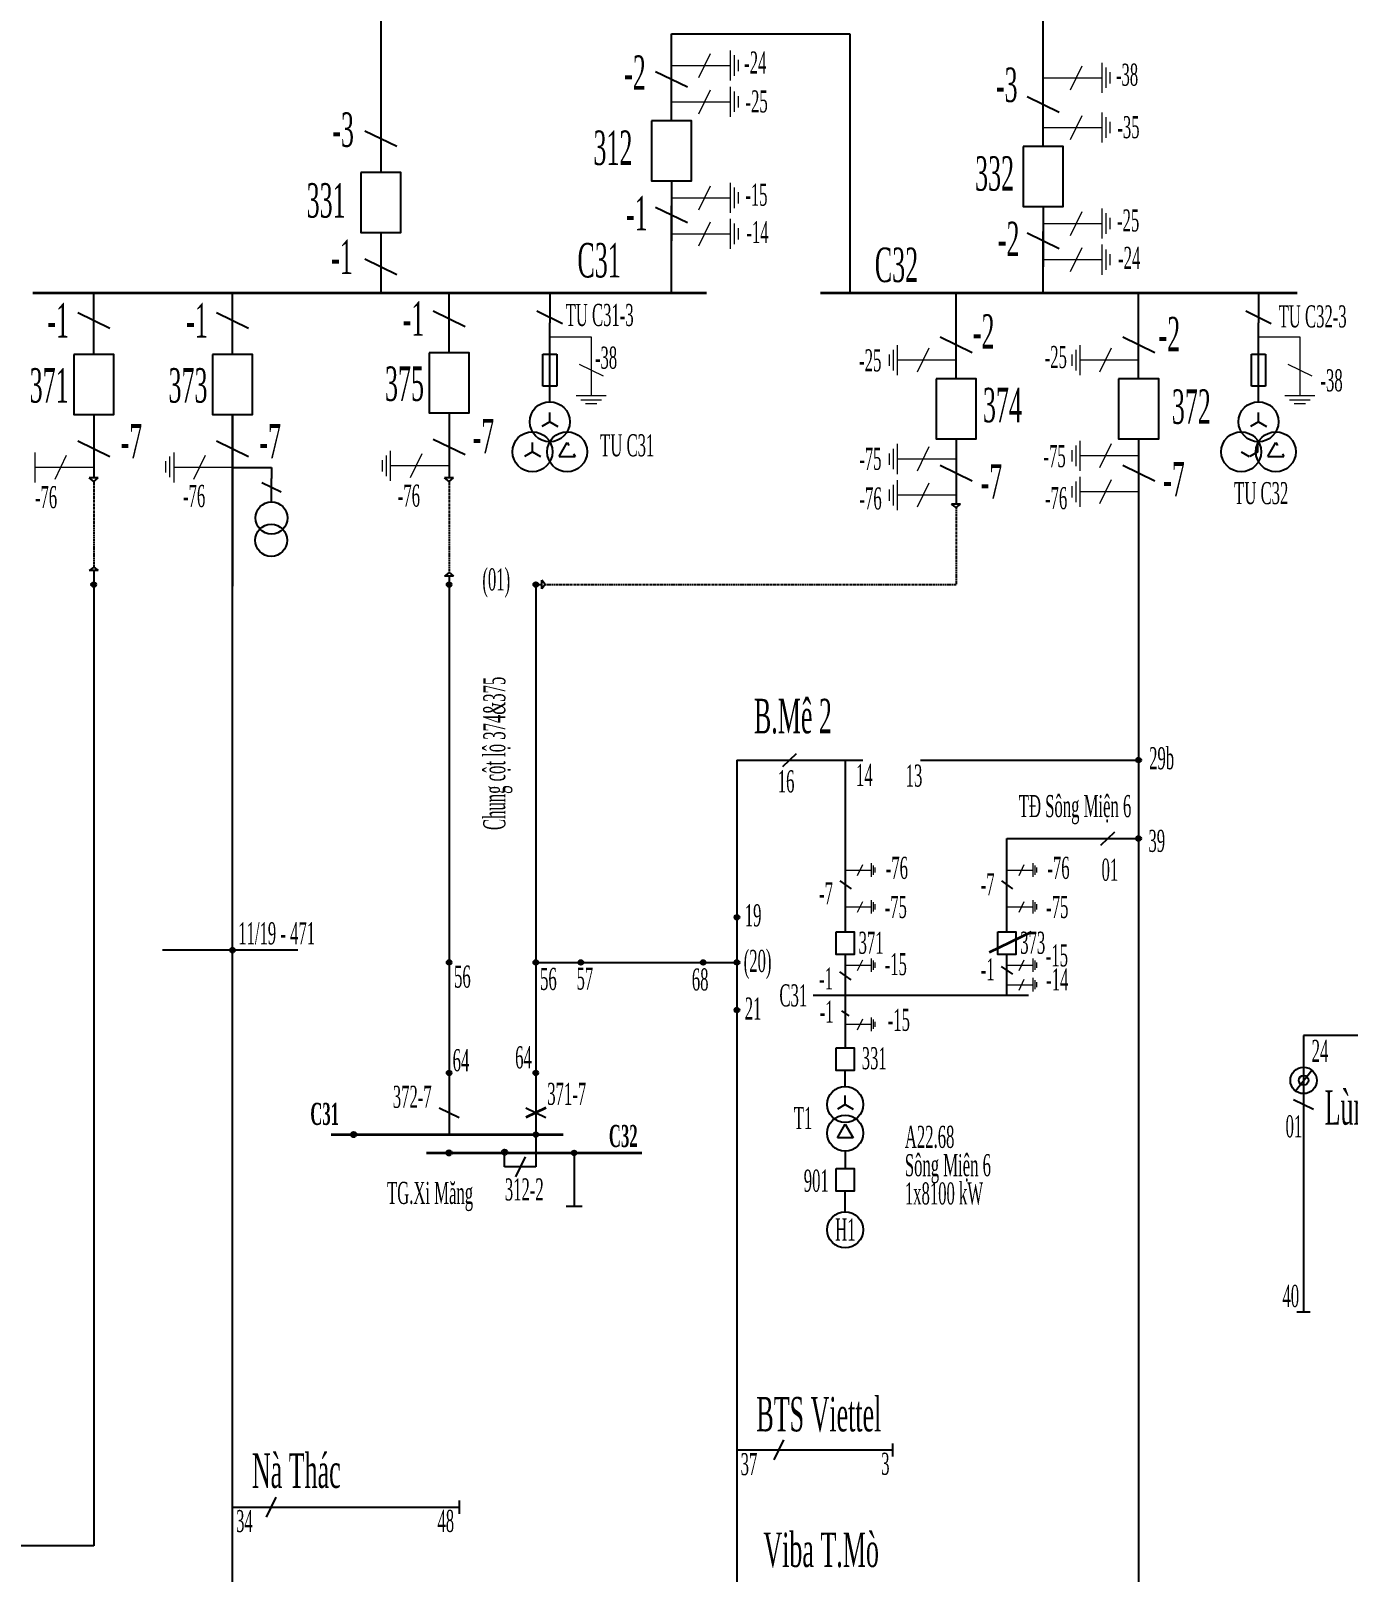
# Model space of a CAD drawing. Header units: inches. Extents: x 5954 to 16840, y 1852 to 5708.
# Drawn here: x 15625.3 to 15927, y 2860.7 to 3213.5 of the extents above; entities that cross this region are included whole.
import ezdxf

# ---------------------------------------------------------------- set-up
doc = ezdxf.new("R2010")
doc.units = ezdxf.units.IN
doc.header["$LTSCALE"] = 0.007
doc.header["$MEASUREMENT"] = 0
doc.linetypes.add('HIDDENX2', pattern=[0.75, 0.5, -0.25])
for name, color, linetype, lineweight in [('0.4+6kV', 6, 'Continuous', 25), ('Cap 35', 30, 'HIDDENX2', 25), ('DZ 22+10', 170, 'Continuous', 25), ('DZ 35', 30, 'Continuous', 25), ('TC 110', 1, 'Continuous', 35), ('TC 35', 30, 'Continuous', 35), ('Tiep dat', 7, 'Continuous', 15)]:
    doc.layers.add(name, color=color, linetype=linetype, lineweight=lineweight)
doc.layers.add('Chu', color=7, linetype='Continuous')
doc.layers.add('so', color=7, linetype='Continuous')
doc.styles.add('chu', font='times.ttf', dxfattribs={"width": 0.5, "height": 0.2})

msp = doc.modelspace()

# ---------------------------------------------------------------- hatches: boundary and pattern name
at = {"layer": 'DZ 35'}
for points in [[(15639.15, 3086.77, 1), (15640.23, 3086.77, 1)], [(15720.53, 3086.77, 1), (15721.61, 3086.77, 1)], [(15740.38, 3086.77, 1), (15741.46, 3086.77, 1)], [(15878.44, 3046.58, 1), (15879.52, 3046.58, 1)], [(15878.44, 3028.64, 1), (15879.52, 3028.64, 1)], [(15786.46, 3010.6, 1), (15787.54, 3010.6, 1)], [(15670.95, 3003.08, 1), (15672.03, 3003.08, 1)], [(15720.53, 3000.27, 1), (15721.61, 3000.27, 1)], [(15740.38, 3000.27, 1), (15741.46, 3000.27, 1)], [(15750.71, 3000.27, 1), (15751.79, 3000.27, 1)], [(15778.7, 3000.27, 1), (15779.78, 3000.27, 1)], [(15786.46, 3000.27, 1), (15787.54, 3000.27, 1)], [(15786.46, 2989.38, 1), (15787.54, 2989.38, 1)], [(15720.53, 2974.99, 1), (15721.61, 2974.99, 1)], [(15740.38, 2974.99, 1), (15741.46, 2974.99, 1)]]:
    msp.add_hatch(color=256, dxfattribs=at).paths.add_polyline_path(points)
at = {"layer": 'TC 35'}
for points in [[(15698.69, 2960.87, -1), (15699.77, 2960.87, -1)], [(15740.38, 2960.87, -1), (15741.46, 2960.87, -1)], [(15720.53, 2956.68, -1), (15721.61, 2956.68, -1)], [(15733.26, 2956.82, -1), (15734.34, 2956.82, -1)], [(15749.18, 2956.67, -1), (15750.26, 2956.67, -1)]]:
    msp.add_hatch(color=256, dxfattribs=at).paths.add_polyline_path(points)

# ---------------------------------------------------------------- linework, layer by layer
at = {"layer": '0.4+6kV'}
for p, q in [((15740.16, 3117.15), (15740.16, 3119.26)), ((15746.27, 3116.09), (15748.1, 3119.26)), ((15748.1, 3119.26), (15748.49, 3118.58)), ((15906.26, 3117.15), (15906.26, 3119.26)), ((15908.57, 3116.09), (15910.39, 3119.26)), ((15910.39, 3119.26), (15910.78, 3118.58)), ((15740.16, 3117.15), (15738.33, 3116.09)), ((15740.16, 3117.15), (15741.98, 3116.09)), ((15746.27, 3116.09), (15749.92, 3116.09)), ((15749.6, 3116.65), (15749.92, 3116.09)), ((15902.45, 3117.15), (15904.28, 3116.09)), ((15906.26, 3117.15), (15904.43, 3116.09)), ((15908.57, 3116.09), (15912.22, 3116.09)), ((15911.9, 3116.65), (15912.22, 3116.09)), ((15809.99, 2960.15), (15811.78, 2963.25)), ((15813.57, 2960.15), (15809.99, 2960.15)), ((15811.78, 2963.25), (15813.57, 2960.15)), ((15811.78, 2957.06), (15811.78, 2953.09)), ((15811.76, 2943.18), (15811.76, 2947.9))]:
    msp.add_line(p, q, dxfattribs=at)
at = {"layer": '0.4+6kV', "color": 20, "ltscale": 0.06}
msp.add_line((15914.87, 2970.9), (15918.61, 2975.63), dxfattribs=at)
msp.add_line((15914.87, 2970.9), (15918.61, 2975.63), dxfattribs=at)
at = {"layer": '0.4+6kV'}
msp.add_lwpolyline([(15809.71, 2953.09), (15813.84, 2953.09), (15813.84, 2947.9), (15809.71, 2947.9)], close=True, dxfattribs=at)
for centre, radius in [((15740.16, 3117.15), 4.58), ((15748.1, 3117.15), 4.58), ((15902.45, 3117.15), 4.58), ((15910.39, 3117.15), 4.58), ((15680.33, 3096.89), 3.67), ((15811.78, 2961.18), 4.12), ((15811.76, 2939.06), 4.12), ((15811.76, 2939.06), 4.12)]:
    msp.add_circle(centre, radius, dxfattribs=at)
at = {"layer": '0.4+6kV', "color": 20, "ltscale": 0.06}
for radius in [3.02, 3.02, 1.11]:
    msp.add_circle((15916.74, 2973.27), radius, dxfattribs=at)
at = {"layer": 'Cap 35'}
for p, q in [((15639.69, 3110.38), (15639.69, 3090.77)), ((15721.07, 3110.38), (15721.07, 3089.52)), ((15837.17, 3104.37), (15837.17, 3086.77)), ((15743.1, 3086.77), (15837.17, 3086.77))]:
    msp.add_line(p, q, dxfattribs=at)
at = {"layer": 'DZ 22+10', "color": 170}
for p, q in [((15686.44, 3003.08), (15655.43, 3003.08)), ((15981.11, 2983.58), (15916.74, 2983.58)), ((15916.74, 2983.58), (15916.74, 2920.19)), ((15914.45, 2968.88), (15919.03, 2966.66)), ((15918.25, 2920.19), (15915.23, 2920.19))]:
    msp.add_line(p, q, dxfattribs=at)
at = {"layer": 'DZ 35'}
for p, q in [((15705.47, 3240.48), (15705.47, 3181.07)), ((15857.14, 3187.02), (15857.14, 3240.48)), ((15772, 3192.92), (15772, 3212.85)), ((15772, 3212.85), (15812.81, 3212.85)), ((15812.81, 3212.85), (15812.81, 3153.57)), ((15768.34, 3204.2), (15775.67, 3200.65)), ((15853.47, 3198.44), (15860.8, 3194.88)), ((15701.81, 3190.64), (15709.14, 3187.08)), ((15772, 3179.17), (15772, 3165.42)), ((15768.34, 3173.15), (15775.67, 3169.6)), ((15772, 3163.35), (15772, 3173.44)), ((15857.14, 3173.27), (15857.14, 3159.52)), ((15705.47, 3167.32), (15705.47, 3153.57)), ((15772, 3153.57), (15772, 3165.42)), ((15853.47, 3167.26), (15860.8, 3163.7)), ((15857.14, 3157.45), (15857.14, 3167.54)), ((15701.81, 3161.3), (15709.14, 3157.74)), ((15857.14, 3153.57), (15857.14, 3159.52)), ((15639.69, 3139.42), (15639.69, 3153.57)), ((15671.49, 3139.42), (15671.49, 3153.57)), ((15721.07, 3139.82), (15721.07, 3153.57)), ((15744.13, 3153.57), (15744.13, 3146.69)), ((15837.17, 3147.61), (15837.17, 3153.57)), ((15878.98, 3147.61), (15878.98, 3153.57)), ((15906.42, 3153.57), (15906.42, 3146.69)), ((15636.03, 3149), (15643.36, 3145.44)), ((15667.83, 3149), (15675.16, 3145.44)), ((15717.41, 3149.39), (15724.74, 3145.84)), ((15741.19, 3149.39), (15747.06, 3146.54)), ((15837.17, 3133.87), (15837.17, 3147.61)), ((15878.98, 3133.87), (15878.98, 3147.61)), ((15903.49, 3149.39), (15909.36, 3146.54)), ((15744.13, 3128.61), (15744.13, 3146.69)), ((15833.51, 3143.44), (15840.84, 3139.88)), ((15875.32, 3143.44), (15882.65, 3139.88)), ((15906.42, 3128.61), (15906.42, 3146.69)), ((15742.52, 3132.19), (15742.52, 3139.5)), ((15742.52, 3139.5), (15745.74, 3139.5)), ((15745.74, 3139.5), (15745.74, 3132.19)), ((15904.81, 3132.19), (15904.81, 3139.5)), ((15904.81, 3139.5), (15908.03, 3139.5)), ((15908.03, 3139.5), (15908.03, 3132.19)), ((15745.74, 3132.19), (15742.52, 3132.19)), ((15908.03, 3132.19), (15904.81, 3132.19)), ((15721.07, 3126.07), (15721.07, 3112.32)), ((15744.13, 3124.02), (15744.13, 3126.13)), ((15906.42, 3124.02), (15906.42, 3126.13)), ((15639.69, 3125.67), (15639.69, 3111.93)), ((15671.49, 3125.67), (15671.49, 3111.93)), ((15671.49, 2587.37), (15671.49, 3125.67)), ((15744.13, 3124.02), (15742.3, 3122.97)), ((15744.13, 3124.02), (15745.95, 3122.97)), ((15906.42, 3124.02), (15904.6, 3122.97)), ((15906.42, 3124.02), (15908.25, 3122.97)), ((15636.03, 3119.66), (15643.36, 3116.1)), ((15667.83, 3119.66), (15675.16, 3116.1)), ((15717.41, 3120.05), (15724.74, 3116.5)), ((15837.17, 3120.12), (15837.17, 3106.37)), ((15878.98, 3120.12), (15878.98, 3106.37)), ((15878.98, 3120.12), (15878.98, 2591.6)), ((15639.69, 3111.93), (15639.69, 3111.18)), ((15671.49, 3113.53), (15680.41, 3113.53)), ((15671.49, 3113.53), (15671.49, 3086.38)), ((15680.41, 3113.53), (15680.41, 3111.04)), ((15721.07, 3112.32), (15721.07, 3111.18)), ((15833.51, 3114.1), (15840.84, 3110.54)), ((15875.32, 3114.1), (15882.65, 3110.54)), ((15639.69, 3110.38), (15638.68, 3111.18)), ((15640.71, 3111.18), (15638.68, 3111.18)), ((15639.69, 3110.38), (15640.71, 3111.18)), ((15678.21, 3110.12), (15682.61, 3107.98)), ((15680.41, 3105.67), (15680.41, 3111.04)), ((15721.07, 3110.38), (15720.06, 3111.18)), ((15722.09, 3111.18), (15720.06, 3111.18)), ((15721.07, 3110.38), (15722.09, 3111.18)), ((15837.17, 3104.37), (15836.16, 3105.17)), ((15838.19, 3105.17), (15836.16, 3105.17)), ((15837.17, 3106.37), (15837.17, 3105.17)), ((15837.17, 3104.37), (15838.19, 3105.17)), ((15639.69, 3090.77), (15638.68, 3089.97)), ((15639.69, 3090.77), (15640.71, 3089.97)), ((15640.71, 3089.97), (15638.68, 3089.97)), ((15639.69, 3089.97), (15639.69, 2866.73)), ((15721.07, 3089.52), (15720.06, 3088.72)), ((15722.09, 3088.72), (15720.06, 3088.72)), ((15721.07, 3089.52), (15722.09, 3088.72)), ((15721.07, 3088.72), (15721.07, 2960.87)), ((15743.1, 3086.77), (15742.3, 3087.79)), ((15742.3, 3085.76), (15742.3, 3087.79)), ((15740.92, 3086.77), (15740.92, 2960.87)), ((15740.92, 3086.77), (15742.3, 3086.77)), ((15743.1, 3086.77), (15742.3, 3085.76)), ((15787, 3046.58), (15787, 2090.14)), ((15787, 3046.58), (15815.8, 3046.58)), ((15797.49, 3045.09), (15800.66, 3048.08)), ((15811.78, 3046.58), (15811.78, 3007.29)), ((15829.01, 3046.58), (15878.98, 3046.58)), ((15848.78, 3007.29), (15848.78, 3028.66)), ((15848.78, 3028.64), (15878.98, 3028.64)), ((15870.35, 3027.15), (15873.51, 3030.14)), ((15810.55, 3018.95), (15813.12, 3017.13)), ((15847.56, 3018.95), (15850.12, 3017.13)), ((15740.92, 3000.27), (15787, 3000.27)), ((15811.78, 3002.09), (15811.78, 2991.48)), ((15847.5, 2999.37), (15850.06, 2997.56)), ((15848.78, 2992.75), (15848.78, 3002.09)), ((15810.5, 2998.09), (15813.06, 2996.27)), ((15804.41, 2992.75), (15853.72, 2992.75)), ((15810.94, 2989.19), (15812.61, 2988.04)), ((15811.78, 2991.48), (15811.78, 2980.75)), ((15811.78, 2971.88), (15811.78, 2975.56)), ((15718.78, 2967.01), (15723.36, 2964.79)), ((15738.63, 2967.01), (15743.22, 2964.79)), ((15811.78, 2967.76), (15809.99, 2966.72)), ((15811.78, 2967.76), (15811.78, 2969.82)), ((15811.78, 2967.76), (15813.57, 2966.72)), ((15740.92, 2960.87), (15740.92, 2953.49)), ((15733.8, 2953.49), (15733.8, 2956.84)), ((15749.72, 2956.67), (15749.72, 2944.49)), ((15740.92, 2953.49), (15733.8, 2953.49)), ((15738.47, 2955.78), (15736.25, 2951.2)), ((15747.88, 2944.49), (15751.55, 2944.49)), ((15797.67, 2890.97), (15795.45, 2886.39)), ((15822.64, 2890.2), (15822.64, 2887.17)), ((15787, 2888.68), (15822.64, 2888.68)), ((15671.49, 2875.58), (15723.42, 2875.58)), ((15679.27, 2873.29), (15681.49, 2877.87)), ((15723.42, 2874.07), (15723.42, 2877.09)), ((15639.69, 2866.73), (15341.21, 2866.73))]:
    msp.add_line(p, q, dxfattribs=at)
for points in [[(15767.42, 3192.92), (15767.42, 3179.17), (15776.59, 3179.17), (15776.59, 3192.92)], [(15852.55, 3187.02), (15852.55, 3173.27), (15861.72, 3173.27), (15861.72, 3187.02)], [(15700.89, 3181.07), (15700.89, 3167.32), (15710.06, 3167.32), (15710.06, 3181.07)], [(15635.11, 3139.42), (15635.11, 3125.67), (15644.28, 3125.67), (15644.28, 3139.42)], [(15666.91, 3139.42), (15666.91, 3125.67), (15676.07, 3125.67), (15676.07, 3139.42)], [(15716.49, 3139.82), (15716.49, 3126.07), (15725.66, 3126.07), (15725.66, 3139.82)], [(15832.59, 3133.87), (15832.59, 3120.12), (15841.76, 3120.12), (15841.76, 3133.87)], [(15874.4, 3133.87), (15874.4, 3120.12), (15883.57, 3120.12), (15883.57, 3133.87)], [(15809.71, 3007.29), (15813.84, 3007.29), (15813.84, 3002.09), (15809.71, 3002.09)], [(15846.72, 3007.29), (15850.84, 3007.29), (15850.84, 3002.09), (15846.72, 3002.09)], [(15809.71, 2980.75), (15813.84, 2980.75), (15813.84, 2975.56), (15809.71, 2975.56)]]:
    msp.add_lwpolyline(points, close=True, dxfattribs=at)
for centre, radius in [((15744.13, 3124.02), 4.58), ((15906.42, 3124.02), 4.58), ((15680.41, 3102), 3.67), ((15639.69, 3086.77), 0.54), ((15721.07, 3086.77), 0.54), ((15740.92, 3086.77), 0.54), ((15878.98, 3046.58), 0.54), ((15878.98, 3028.64), 0.54), ((15787, 3010.6), 0.54), ((15671.49, 3003.08), 0.54), ((15721.07, 3000.27), 0.54), ((15740.92, 3000.27), 0.54), ((15751.25, 3000.27), 0.54), ((15779.24, 3000.27), 0.54), ((15787, 3000.27), 0.54), ((15787, 2989.38), 0.54), ((15721.07, 2974.99), 0.54), ((15740.92, 2974.99), 0.54), ((15811.78, 2967.76), 4.12)]:
    msp.add_circle(centre, radius, dxfattribs=at)
at = {"layer": 'so'}
for centre in [(15740.92, 2960.87), (15749.72, 2956.67)]:
    msp.add_circle(centre, 0.54, dxfattribs=at)
at = {"layer": 'TC 110', "color": 1}
for p, q in [((15854.39, 3007.23), (15844.72, 3002.53)), ((15743.22, 2967.01), (15738.63, 2964.79))]:
    msp.add_line(p, q, dxfattribs=at)
at = {"layer": 'TC 35'}
for p, q in [((15625.72, 3153.57), (15780.03, 3153.57)), ((15806.11, 3153.57), (15915.3, 3153.57)), ((15694.09, 2960.87), (15747.19, 2960.87)), ((15715.93, 2956.68), (15765.24, 2956.68))]:
    msp.add_line(p, q, dxfattribs=at)
for centre in [(15699.23, 2960.87), (15721.07, 2956.68), (15733.8, 2956.82)]:
    msp.add_circle(centre, 0.54, dxfattribs=at)
at = {"layer": 'Tiep dat'}
for p, q in [((15778.27, 3202.8), (15780.94, 3208.3)), ((15778.27, 3202.8), (15780.94, 3208.3)), ((15778.27, 3202.8), (15780.94, 3208.3)), ((15785.48, 3202.11), (15785.48, 3208.99)), ((15785.48, 3202.11), (15785.48, 3208.99)), ((15785.48, 3202.11), (15785.48, 3208.99)), ((15786.42, 3203.2), (15786.42, 3207.9)), ((15786.42, 3203.2), (15786.42, 3207.9)), ((15786.42, 3203.2), (15786.42, 3207.9)), ((15772, 3205.55), (15779.6, 3205.55)), ((15772, 3205.55), (15779.6, 3205.55)), ((15772, 3205.55), (15779.6, 3205.55)), ((15779.6, 3205.55), (15785.48, 3205.55)), ((15779.6, 3205.55), (15785.48, 3205.55)), ((15779.6, 3205.55), (15785.48, 3205.55)), ((15787.33, 3204.25), (15787.33, 3206.84)), ((15787.33, 3204.25), (15787.33, 3206.84)), ((15787.33, 3204.25), (15787.33, 3206.84)), ((15863.4, 3200.02), (15866.07, 3205.52)), ((15863.4, 3200.02), (15866.07, 3205.52)), ((15863.4, 3200.02), (15866.07, 3205.52)), ((15870.61, 3199.33), (15870.61, 3206.2)), ((15870.61, 3199.33), (15870.61, 3206.2)), ((15870.61, 3199.33), (15870.61, 3206.2)), ((15871.55, 3200.42), (15871.55, 3205.12)), ((15871.55, 3200.42), (15871.55, 3205.12)), ((15871.55, 3200.42), (15871.55, 3205.12)), ((15872.46, 3201.47), (15872.46, 3204.06)), ((15872.46, 3201.47), (15872.46, 3204.06)), ((15872.46, 3201.47), (15872.46, 3204.06)), ((15778.27, 3194.53), (15780.94, 3200.03)), ((15778.27, 3194.53), (15780.94, 3200.03)), ((15778.27, 3194.53), (15780.94, 3200.03)), ((15785.48, 3193.85), (15785.48, 3200.72)), ((15785.48, 3193.85), (15785.48, 3200.72)), ((15785.48, 3193.85), (15785.48, 3200.72)), ((15857.14, 3202.77), (15864.74, 3202.77)), ((15857.14, 3202.77), (15864.74, 3202.77)), ((15857.14, 3202.77), (15864.74, 3202.77)), ((15864.74, 3202.77), (15870.61, 3202.77)), ((15864.74, 3202.77), (15870.61, 3202.77)), ((15864.74, 3202.77), (15870.61, 3202.77)), ((15772, 3197.28), (15779.6, 3197.28)), ((15772, 3197.28), (15779.6, 3197.28)), ((15772, 3197.28), (15779.6, 3197.28)), ((15779.6, 3197.28), (15785.48, 3197.28)), ((15779.6, 3197.28), (15785.48, 3197.28)), ((15779.6, 3197.28), (15785.48, 3197.28)), ((15786.42, 3194.93), (15786.42, 3199.63)), ((15786.42, 3194.93), (15786.42, 3199.63)), ((15786.42, 3194.93), (15786.42, 3199.63)), ((15787.33, 3195.99), (15787.33, 3198.58)), ((15787.33, 3195.99), (15787.33, 3198.58)), ((15787.33, 3195.99), (15787.33, 3198.58)), ((15863.4, 3188.64), (15866.07, 3194.13)), ((15863.4, 3188.64), (15866.07, 3194.13)), ((15863.4, 3188.64), (15866.07, 3194.13)), ((15870.61, 3187.95), (15870.61, 3194.82)), ((15870.61, 3187.95), (15870.61, 3194.82)), ((15870.61, 3187.95), (15870.61, 3194.82)), ((15871.55, 3189.03), (15871.55, 3193.74)), ((15871.55, 3189.03), (15871.55, 3193.74)), ((15871.55, 3189.03), (15871.55, 3193.74)), ((15857.14, 3191.38), (15864.74, 3191.38)), ((15857.14, 3191.38), (15864.74, 3191.38)), ((15857.14, 3191.38), (15864.74, 3191.38)), ((15864.74, 3191.38), (15870.61, 3191.38)), ((15864.74, 3191.38), (15870.61, 3191.38)), ((15864.74, 3191.38), (15870.61, 3191.38)), ((15872.46, 3190.09), (15872.46, 3192.68)), ((15872.46, 3190.09), (15872.46, 3192.68)), ((15872.46, 3190.09), (15872.46, 3192.68)), ((15785.48, 3171.85), (15785.48, 3178.73)), ((15785.48, 3171.85), (15785.48, 3178.73)), ((15785.48, 3171.85), (15785.48, 3178.73)), ((15772, 3175.29), (15779.6, 3175.29)), ((15772, 3175.29), (15779.6, 3175.29)), ((15772, 3175.29), (15779.6, 3175.29)), ((15778.27, 3172.54), (15780.94, 3178.04)), ((15778.27, 3172.54), (15780.94, 3178.04)), ((15778.27, 3172.54), (15780.94, 3178.04)), ((15779.6, 3175.29), (15785.48, 3175.29)), ((15779.6, 3175.29), (15785.48, 3175.29)), ((15779.6, 3175.29), (15785.48, 3175.29)), ((15786.42, 3172.94), (15786.42, 3177.64)), ((15786.42, 3172.94), (15786.42, 3177.64)), ((15786.42, 3172.94), (15786.42, 3177.64)), ((15787.33, 3174), (15787.33, 3176.58)), ((15787.33, 3174), (15787.33, 3176.58)), ((15787.33, 3174), (15787.33, 3176.58)), ((15863.4, 3166.64), (15866.07, 3172.14)), ((15863.4, 3166.64), (15866.07, 3172.14)), ((15863.4, 3166.64), (15866.07, 3172.14)), ((15870.61, 3165.96), (15870.61, 3172.83)), ((15870.61, 3165.96), (15870.61, 3172.83)), ((15870.61, 3165.96), (15870.61, 3172.83)), ((15871.55, 3167.04), (15871.55, 3171.74)), ((15871.55, 3167.04), (15871.55, 3171.74)), ((15871.55, 3167.04), (15871.55, 3171.74)), ((15778.27, 3164.27), (15780.94, 3169.77)), ((15778.27, 3164.27), (15780.94, 3169.77)), ((15778.27, 3164.27), (15780.94, 3169.77)), ((15785.48, 3163.59), (15785.48, 3170.46)), ((15785.48, 3163.59), (15785.48, 3170.46)), ((15785.48, 3163.59), (15785.48, 3170.46)), ((15786.42, 3164.67), (15786.42, 3169.38)), ((15786.42, 3164.67), (15786.42, 3169.38)), ((15786.42, 3164.67), (15786.42, 3169.38)), ((15787.33, 3165.73), (15787.33, 3168.32)), ((15787.33, 3165.73), (15787.33, 3168.32)), ((15787.33, 3165.73), (15787.33, 3168.32)), ((15857.14, 3169.39), (15864.74, 3169.39)), ((15857.14, 3169.39), (15864.74, 3169.39)), ((15857.14, 3169.39), (15864.74, 3169.39)), ((15864.74, 3169.39), (15870.61, 3169.39)), ((15864.74, 3169.39), (15870.61, 3169.39)), ((15864.74, 3169.39), (15870.61, 3169.39)), ((15872.46, 3168.1), (15872.46, 3170.69)), ((15872.46, 3168.1), (15872.46, 3170.69)), ((15872.46, 3168.1), (15872.46, 3170.69)), ((15772, 3167.02), (15779.6, 3167.02)), ((15772, 3167.02), (15779.6, 3167.02)), ((15772, 3167.02), (15779.6, 3167.02)), ((15779.6, 3167.02), (15785.48, 3167.02)), ((15779.6, 3167.02), (15785.48, 3167.02)), ((15779.6, 3167.02), (15785.48, 3167.02)), ((15870.61, 3157.69), (15870.61, 3164.56)), ((15870.61, 3157.69), (15870.61, 3164.56)), ((15870.61, 3157.69), (15870.61, 3164.56)), ((15857.14, 3161.13), (15864.74, 3161.13)), ((15857.14, 3161.13), (15864.74, 3161.13)), ((15857.14, 3161.13), (15864.74, 3161.13)), ((15863.4, 3158.38), (15866.07, 3163.88)), ((15863.4, 3158.38), (15866.07, 3163.88)), ((15863.4, 3158.38), (15866.07, 3163.88)), ((15864.74, 3161.13), (15870.61, 3161.13)), ((15864.74, 3161.13), (15870.61, 3161.13)), ((15864.74, 3161.13), (15870.61, 3161.13)), ((15871.55, 3158.78), (15871.55, 3163.48)), ((15871.55, 3158.78), (15871.55, 3163.48)), ((15871.55, 3158.78), (15871.55, 3163.48)), ((15872.46, 3159.83), (15872.46, 3162.42)), ((15872.46, 3159.83), (15872.46, 3162.42)), ((15872.46, 3159.83), (15872.46, 3162.42)), ((15744.13, 3143.5), (15753.59, 3143.5)), ((15753.59, 3143.5), (15753.59, 3135.9)), ((15753.59, 3143.5), (15753.59, 3135.9)), ((15753.59, 3143.5), (15753.59, 3135.9)), ((15906.42, 3143.5), (15915.89, 3143.5)), ((15915.89, 3143.5), (15915.89, 3135.9)), ((15915.89, 3143.5), (15915.89, 3135.9)), ((15915.89, 3143.5), (15915.89, 3135.9)), ((15822.76, 3140.46), (15822.76, 3135.75)), ((15822.76, 3140.46), (15822.76, 3135.75)), ((15822.76, 3140.46), (15822.76, 3135.75)), ((15822.76, 3140.46), (15822.76, 3135.75)), ((15822.76, 3140.46), (15822.76, 3135.75)), ((15822.76, 3140.46), (15822.76, 3135.75)), ((15823.7, 3141.54), (15823.7, 3134.67)), ((15823.7, 3141.54), (15823.7, 3134.67)), ((15823.7, 3141.54), (15823.7, 3134.67)), ((15823.7, 3141.54), (15823.7, 3134.67)), ((15823.7, 3141.54), (15823.7, 3134.67)), ((15823.7, 3141.54), (15823.7, 3134.67)), ((15830.91, 3140.85), (15828.24, 3135.35)), ((15830.91, 3140.85), (15828.24, 3135.35)), ((15830.91, 3140.85), (15828.24, 3135.35)), ((15830.91, 3140.85), (15828.24, 3135.35)), ((15830.91, 3140.85), (15828.24, 3135.35)), ((15830.91, 3140.85), (15828.24, 3135.35)), ((15864.57, 3140.46), (15864.57, 3135.75)), ((15864.57, 3140.46), (15864.57, 3135.75)), ((15864.57, 3140.46), (15864.57, 3135.75)), ((15864.57, 3140.46), (15864.57, 3135.75)), ((15864.57, 3140.46), (15864.57, 3135.75)), ((15864.57, 3140.46), (15864.57, 3135.75)), ((15865.51, 3141.54), (15865.51, 3134.67)), ((15865.51, 3141.54), (15865.51, 3134.67)), ((15865.51, 3141.54), (15865.51, 3134.67)), ((15865.51, 3141.54), (15865.51, 3134.67)), ((15865.51, 3141.54), (15865.51, 3134.67)), ((15865.51, 3141.54), (15865.51, 3134.67)), ((15872.71, 3140.85), (15870.05, 3135.35)), ((15872.71, 3140.85), (15870.05, 3135.35)), ((15872.71, 3140.85), (15870.05, 3135.35)), ((15872.71, 3140.85), (15870.05, 3135.35)), ((15872.71, 3140.85), (15870.05, 3135.35)), ((15872.71, 3140.85), (15870.05, 3135.35)), ((15750.84, 3137.23), (15756.34, 3134.56)), ((15750.84, 3137.23), (15756.34, 3134.56)), ((15750.84, 3137.23), (15756.34, 3134.56)), ((15821.85, 3139.4), (15821.85, 3136.81)), ((15821.85, 3139.4), (15821.85, 3136.81)), ((15821.85, 3139.4), (15821.85, 3136.81)), ((15821.85, 3139.4), (15821.85, 3136.81)), ((15821.85, 3139.4), (15821.85, 3136.81)), ((15821.85, 3139.4), (15821.85, 3136.81)), ((15829.57, 3138.1), (15823.7, 3138.1)), ((15829.57, 3138.1), (15823.7, 3138.1)), ((15829.57, 3138.1), (15823.7, 3138.1)), ((15829.57, 3138.1), (15823.7, 3138.1)), ((15829.57, 3138.1), (15823.7, 3138.1)), ((15829.57, 3138.1), (15823.7, 3138.1)), ((15837.17, 3138.1), (15829.57, 3138.1)), ((15837.17, 3138.1), (15829.57, 3138.1)), ((15837.17, 3138.1), (15829.57, 3138.1)), ((15863.66, 3139.4), (15863.66, 3136.81)), ((15863.66, 3139.4), (15863.66, 3136.81)), ((15863.66, 3139.4), (15863.66, 3136.81)), ((15863.66, 3139.4), (15863.66, 3136.81)), ((15863.66, 3139.4), (15863.66, 3136.81)), ((15863.66, 3139.4), (15863.66, 3136.81)), ((15871.38, 3138.1), (15865.51, 3138.1)), ((15871.38, 3138.1), (15865.51, 3138.1)), ((15871.38, 3138.1), (15865.51, 3138.1)), ((15871.38, 3138.1), (15865.51, 3138.1)), ((15871.38, 3138.1), (15865.51, 3138.1)), ((15871.38, 3138.1), (15865.51, 3138.1)), ((15878.98, 3138.1), (15871.38, 3138.1)), ((15878.98, 3138.1), (15871.38, 3138.1)), ((15878.98, 3138.1), (15871.38, 3138.1)), ((15913.14, 3137.23), (15918.64, 3134.56)), ((15913.14, 3137.23), (15918.64, 3134.56)), ((15913.14, 3137.23), (15918.64, 3134.56)), ((15753.59, 3135.9), (15753.59, 3130.02)), ((15753.59, 3135.9), (15753.59, 3130.02)), ((15753.59, 3135.9), (15753.59, 3130.02)), ((15915.89, 3135.9), (15915.89, 3130.02)), ((15915.89, 3135.9), (15915.89, 3130.02)), ((15915.89, 3135.9), (15915.89, 3130.02)), ((15750.15, 3130.02), (15757.03, 3130.02)), ((15750.15, 3130.02), (15757.03, 3130.02)), ((15750.15, 3130.02), (15757.03, 3130.02)), ((15912.45, 3130.02), (15919.33, 3130.02)), ((15912.45, 3130.02), (15919.33, 3130.02)), ((15912.45, 3130.02), (15919.33, 3130.02)), ((15751.24, 3129.08), (15755.94, 3129.08)), ((15751.24, 3129.08), (15755.94, 3129.08)), ((15751.24, 3129.08), (15755.94, 3129.08)), ((15752.3, 3128.17), (15754.89, 3128.17)), ((15913.54, 3129.08), (15918.24, 3129.08)), ((15913.54, 3129.08), (15918.24, 3129.08)), ((15913.54, 3129.08), (15918.24, 3129.08)), ((15914.59, 3128.17), (15917.18, 3128.17)), ((15914.59, 3128.17), (15917.18, 3128.17)), ((15914.59, 3128.17), (15917.18, 3128.17)), ((15823.7, 3118.94), (15823.7, 3112.06)), ((15823.7, 3118.94), (15823.7, 3112.06)), ((15823.7, 3118.94), (15823.7, 3112.06)), ((15823.7, 3118.94), (15823.7, 3112.06)), ((15823.7, 3118.94), (15823.7, 3112.06)), ((15823.7, 3118.94), (15823.7, 3112.06)), ((15865.51, 3119.67), (15865.51, 3112.8)), ((15865.51, 3119.67), (15865.51, 3112.8)), ((15865.51, 3119.67), (15865.51, 3112.8)), ((15865.51, 3119.67), (15865.51, 3112.8)), ((15865.51, 3119.67), (15865.51, 3112.8)), ((15865.51, 3119.67), (15865.51, 3112.8)), ((15872.71, 3118.99), (15870.05, 3113.49)), ((15872.71, 3118.99), (15870.05, 3113.49)), ((15872.71, 3118.99), (15870.05, 3113.49)), ((15872.71, 3118.99), (15870.05, 3113.49)), ((15872.71, 3118.99), (15870.05, 3113.49)), ((15872.71, 3118.99), (15870.05, 3113.49)), ((15626.22, 3116.97), (15626.22, 3110.09)), ((15626.22, 3116.97), (15626.22, 3110.09)), ((15626.22, 3116.97), (15626.22, 3110.09)), ((15633.42, 3116.28), (15630.76, 3110.78)), ((15633.42, 3116.28), (15630.76, 3110.78)), ((15633.42, 3116.28), (15630.76, 3110.78)), ((15657.08, 3116.07), (15657.08, 3111.37)), ((15657.08, 3116.07), (15657.08, 3111.37)), ((15657.08, 3116.07), (15657.08, 3111.37)), ((15658.02, 3116.97), (15658.02, 3110.09)), ((15658.02, 3116.97), (15658.02, 3110.09)), ((15658.02, 3116.97), (15658.02, 3110.09)), ((15665.22, 3116.28), (15662.56, 3110.78)), ((15665.22, 3116.28), (15662.56, 3110.78)), ((15665.22, 3116.28), (15662.56, 3110.78)), ((15705.75, 3115.22), (15705.75, 3112.63)), ((15705.75, 3115.22), (15705.75, 3112.63)), ((15705.75, 3115.22), (15705.75, 3112.63)), ((15706.66, 3116.28), (15706.66, 3111.57)), ((15706.66, 3116.28), (15706.66, 3111.57)), ((15706.66, 3116.28), (15706.66, 3111.57)), ((15707.6, 3117.36), (15707.6, 3110.49)), ((15707.6, 3117.36), (15707.6, 3110.49)), ((15707.6, 3117.36), (15707.6, 3110.49)), ((15714.8, 3116.68), (15712.14, 3111.18)), ((15714.8, 3116.68), (15712.14, 3111.18)), ((15714.8, 3116.68), (15712.14, 3111.18)), ((15821.85, 3116.79), (15821.85, 3114.2)), ((15821.85, 3116.79), (15821.85, 3114.2)), ((15821.85, 3116.79), (15821.85, 3114.2)), ((15821.85, 3116.79), (15821.85, 3114.2)), ((15821.85, 3116.79), (15821.85, 3114.2)), ((15821.85, 3116.79), (15821.85, 3114.2)), ((15822.76, 3117.85), (15822.76, 3113.15)), ((15822.76, 3117.85), (15822.76, 3113.15)), ((15822.76, 3117.85), (15822.76, 3113.15)), ((15822.76, 3117.85), (15822.76, 3113.15)), ((15822.76, 3117.85), (15822.76, 3113.15)), ((15822.76, 3117.85), (15822.76, 3113.15)), ((15829.57, 3115.5), (15823.7, 3115.5)), ((15829.57, 3115.5), (15823.7, 3115.5)), ((15829.57, 3115.5), (15823.7, 3115.5)), ((15829.57, 3115.5), (15823.7, 3115.5)), ((15829.57, 3115.5), (15823.7, 3115.5)), ((15829.57, 3115.5), (15823.7, 3115.5)), ((15830.91, 3118.25), (15828.24, 3112.75)), ((15830.91, 3118.25), (15828.24, 3112.75)), ((15830.91, 3118.25), (15828.24, 3112.75)), ((15830.91, 3118.25), (15828.24, 3112.75)), ((15830.91, 3118.25), (15828.24, 3112.75)), ((15830.91, 3118.25), (15828.24, 3112.75)), ((15837.17, 3115.5), (15829.57, 3115.5)), ((15837.17, 3115.5), (15829.57, 3115.5)), ((15837.17, 3115.5), (15829.57, 3115.5)), ((15863.66, 3117.53), (15863.66, 3114.94)), ((15863.66, 3117.53), (15863.66, 3114.94)), ((15863.66, 3117.53), (15863.66, 3114.94)), ((15863.66, 3117.53), (15863.66, 3114.94)), ((15863.66, 3117.53), (15863.66, 3114.94)), ((15863.66, 3117.53), (15863.66, 3114.94)), ((15864.57, 3118.59), (15864.57, 3113.89)), ((15864.57, 3118.59), (15864.57, 3113.89)), ((15864.57, 3118.59), (15864.57, 3113.89)), ((15864.57, 3118.59), (15864.57, 3113.89)), ((15864.57, 3118.59), (15864.57, 3113.89)), ((15864.57, 3118.59), (15864.57, 3113.89)), ((15871.38, 3116.24), (15865.51, 3116.24)), ((15871.38, 3116.24), (15865.51, 3116.24)), ((15871.38, 3116.24), (15865.51, 3116.24)), ((15871.38, 3116.24), (15865.51, 3116.24)), ((15871.38, 3116.24), (15865.51, 3116.24)), ((15871.38, 3116.24), (15865.51, 3116.24)), ((15878.98, 3116.24), (15871.38, 3116.24)), ((15878.98, 3116.24), (15871.38, 3116.24)), ((15878.98, 3116.24), (15871.38, 3116.24)), ((15632.09, 3113.53), (15626.22, 3113.53)), ((15632.09, 3113.53), (15626.22, 3113.53)), ((15632.09, 3113.53), (15626.22, 3113.53)), ((15639.69, 3113.53), (15632.09, 3113.53)), ((15639.69, 3113.53), (15632.09, 3113.53)), ((15639.69, 3113.53), (15632.09, 3113.53)), ((15656.16, 3115.01), (15656.16, 3112.42)), ((15656.16, 3115.01), (15656.16, 3112.42)), ((15656.16, 3115.01), (15656.16, 3112.42)), ((15663.89, 3113.53), (15658.02, 3113.53)), ((15663.89, 3113.53), (15658.02, 3113.53)), ((15663.89, 3113.53), (15658.02, 3113.53)), ((15671.49, 3113.53), (15663.89, 3113.53)), ((15671.49, 3113.53), (15663.89, 3113.53)), ((15671.49, 3113.53), (15663.89, 3113.53)), ((15713.47, 3113.93), (15707.6, 3113.93)), ((15713.47, 3113.93), (15707.6, 3113.93)), ((15713.47, 3113.93), (15707.6, 3113.93)), ((15721.07, 3113.93), (15713.47, 3113.93)), ((15721.07, 3113.93), (15713.47, 3113.93)), ((15721.07, 3113.93), (15713.47, 3113.93)), ((15821.85, 3108.53), (15821.85, 3105.94)), ((15821.85, 3108.53), (15821.85, 3105.94)), ((15821.85, 3108.53), (15821.85, 3105.94)), ((15821.85, 3108.53), (15821.85, 3105.94)), ((15821.85, 3108.53), (15821.85, 3105.94)), ((15821.85, 3108.53), (15821.85, 3105.94)), ((15822.76, 3109.58), (15822.76, 3104.88)), ((15822.76, 3109.58), (15822.76, 3104.88)), ((15822.76, 3109.58), (15822.76, 3104.88)), ((15822.76, 3109.58), (15822.76, 3104.88)), ((15822.76, 3109.58), (15822.76, 3104.88)), ((15822.76, 3109.58), (15822.76, 3104.88)), ((15823.7, 3110.67), (15823.7, 3103.8)), ((15823.7, 3110.67), (15823.7, 3103.8)), ((15823.7, 3110.67), (15823.7, 3103.8)), ((15823.7, 3110.67), (15823.7, 3103.8)), ((15823.7, 3110.67), (15823.7, 3103.8)), ((15823.7, 3110.67), (15823.7, 3103.8)), ((15830.91, 3109.98), (15828.24, 3104.48)), ((15830.91, 3109.98), (15828.24, 3104.48)), ((15830.91, 3109.98), (15828.24, 3104.48)), ((15830.91, 3109.98), (15828.24, 3104.48)), ((15830.91, 3109.98), (15828.24, 3104.48)), ((15830.91, 3109.98), (15828.24, 3104.48)), ((15863.66, 3109.27), (15863.66, 3106.68)), ((15863.66, 3109.27), (15863.66, 3106.68)), ((15863.66, 3109.27), (15863.66, 3106.68)), ((15863.66, 3109.27), (15863.66, 3106.68)), ((15863.66, 3109.27), (15863.66, 3106.68)), ((15863.66, 3109.27), (15863.66, 3106.68)), ((15864.57, 3110.32), (15864.57, 3105.62)), ((15864.57, 3110.32), (15864.57, 3105.62)), ((15864.57, 3110.32), (15864.57, 3105.62)), ((15864.57, 3110.32), (15864.57, 3105.62)), ((15864.57, 3110.32), (15864.57, 3105.62)), ((15864.57, 3110.32), (15864.57, 3105.62)), ((15865.51, 3111.41), (15865.51, 3104.53)), ((15865.51, 3111.41), (15865.51, 3104.53)), ((15865.51, 3111.41), (15865.51, 3104.53)), ((15865.51, 3111.41), (15865.51, 3104.53)), ((15865.51, 3111.41), (15865.51, 3104.53)), ((15865.51, 3111.41), (15865.51, 3104.53)), ((15872.71, 3110.72), (15870.05, 3105.22)), ((15872.71, 3110.72), (15870.05, 3105.22)), ((15872.71, 3110.72), (15870.05, 3105.22)), ((15872.71, 3110.72), (15870.05, 3105.22)), ((15872.71, 3110.72), (15870.05, 3105.22)), ((15872.71, 3110.72), (15870.05, 3105.22)), ((15829.57, 3107.23), (15823.7, 3107.23)), ((15829.57, 3107.23), (15823.7, 3107.23)), ((15829.57, 3107.23), (15823.7, 3107.23)), ((15829.57, 3107.23), (15823.7, 3107.23)), ((15829.57, 3107.23), (15823.7, 3107.23)), ((15829.57, 3107.23), (15823.7, 3107.23)), ((15837.17, 3107.23), (15829.57, 3107.23)), ((15837.17, 3107.23), (15829.57, 3107.23)), ((15837.17, 3107.23), (15829.57, 3107.23)), ((15871.38, 3107.97), (15865.51, 3107.97)), ((15871.38, 3107.97), (15865.51, 3107.97)), ((15871.38, 3107.97), (15865.51, 3107.97)), ((15871.38, 3107.97), (15865.51, 3107.97)), ((15871.38, 3107.97), (15865.51, 3107.97)), ((15871.38, 3107.97), (15865.51, 3107.97)), ((15878.98, 3107.97), (15871.38, 3107.97)), ((15878.98, 3107.97), (15871.38, 3107.97)), ((15878.98, 3107.97), (15871.38, 3107.97)), ((15811.78, 3021.42), (15815.2, 3021.42)), ((15814.6, 3020.18), (15815.8, 3022.66)), ((15814.6, 3020.18), (15815.8, 3022.66)), ((15814.6, 3020.18), (15815.8, 3022.66)), ((15815.2, 3021.42), (15817.84, 3021.42)), ((15815.2, 3021.42), (15817.84, 3021.42)), ((15815.2, 3021.42), (15817.84, 3021.42)), ((15817.84, 3019.87), (15817.84, 3022.96)), ((15817.84, 3019.87), (15817.84, 3022.96)), ((15817.84, 3019.87), (15817.84, 3022.96)), ((15818.26, 3020.36), (15818.26, 3022.48)), ((15818.26, 3020.36), (15818.26, 3022.48)), ((15818.26, 3020.36), (15818.26, 3022.48)), ((15818.67, 3020.84), (15818.67, 3022)), ((15818.67, 3020.84), (15818.67, 3022)), ((15818.67, 3020.84), (15818.67, 3022)), ((15848.78, 3021.42), (15852.2, 3021.42)), ((15851.6, 3020.18), (15852.8, 3022.66)), ((15851.6, 3020.18), (15852.8, 3022.66)), ((15851.6, 3020.18), (15852.8, 3022.66)), ((15852.2, 3021.42), (15854.84, 3021.42)), ((15852.2, 3021.42), (15854.84, 3021.42)), ((15852.2, 3021.42), (15854.84, 3021.42)), ((15854.84, 3019.87), (15854.84, 3022.96)), ((15854.84, 3019.87), (15854.84, 3022.96)), ((15854.84, 3019.87), (15854.84, 3022.96)), ((15855.27, 3020.36), (15855.27, 3022.48)), ((15855.27, 3020.36), (15855.27, 3022.48)), ((15855.27, 3020.36), (15855.27, 3022.48)), ((15855.68, 3020.84), (15855.68, 3022)), ((15855.68, 3020.84), (15855.68, 3022)), ((15855.68, 3020.84), (15855.68, 3022)), ((15811.78, 3013), (15815.2, 3013)), ((15814.6, 3011.77), (15815.8, 3014.24)), ((15814.6, 3011.77), (15815.8, 3014.24)), ((15814.6, 3011.77), (15815.8, 3014.24)), ((15815.2, 3013), (15817.84, 3013)), ((15815.2, 3013), (15817.84, 3013)), ((15815.2, 3013), (15817.84, 3013)), ((15817.84, 3011.46), (15817.84, 3014.55)), ((15817.84, 3011.46), (15817.84, 3014.55)), ((15817.84, 3011.46), (15817.84, 3014.55)), ((15818.26, 3011.95), (15818.26, 3014.06)), ((15818.26, 3011.95), (15818.26, 3014.06)), ((15818.26, 3011.95), (15818.26, 3014.06)), ((15818.67, 3012.42), (15818.67, 3013.59)), ((15818.67, 3012.42), (15818.67, 3013.59)), ((15818.67, 3012.42), (15818.67, 3013.59)), ((15848.78, 3013), (15852.2, 3013)), ((15851.6, 3011.77), (15852.8, 3014.24)), ((15851.6, 3011.77), (15852.8, 3014.24)), ((15851.6, 3011.77), (15852.8, 3014.24)), ((15852.2, 3013), (15854.84, 3013)), ((15852.2, 3013), (15854.84, 3013)), ((15852.2, 3013), (15854.84, 3013)), ((15854.84, 3011.46), (15854.84, 3014.55)), ((15854.84, 3011.46), (15854.84, 3014.55)), ((15854.84, 3011.46), (15854.84, 3014.55)), ((15855.27, 3011.95), (15855.27, 3014.06)), ((15855.27, 3011.95), (15855.27, 3014.06)), ((15855.27, 3011.95), (15855.27, 3014.06)), ((15855.68, 3012.42), (15855.68, 3013.59)), ((15855.68, 3012.42), (15855.68, 3013.59)), ((15855.68, 3012.42), (15855.68, 3013.59)), ((15811.78, 2999.65), (15815.2, 2999.65)), ((15814.6, 2998.41), (15815.8, 3000.89)), ((15814.6, 2998.41), (15815.8, 3000.89)), ((15814.6, 2998.41), (15815.8, 3000.89)), ((15815.2, 2999.65), (15817.84, 2999.65)), ((15815.2, 2999.65), (15817.84, 2999.65)), ((15815.2, 2999.65), (15817.84, 2999.65)), ((15817.84, 2998.1), (15817.84, 3001.2)), ((15817.84, 2998.1), (15817.84, 3001.2)), ((15817.84, 2998.1), (15817.84, 3001.2)), ((15818.26, 2998.59), (15818.26, 3000.71)), ((15818.26, 2998.59), (15818.26, 3000.71)), ((15818.26, 2998.59), (15818.26, 3000.71)), ((15818.67, 2999.07), (15818.67, 3000.23)), ((15818.67, 2999.07), (15818.67, 3000.23)), ((15818.67, 2999.07), (15818.67, 3000.23)), ((15848.78, 2999.65), (15852.2, 2999.65)), ((15851.6, 2998.41), (15852.8, 3000.89)), ((15851.6, 2998.41), (15852.8, 3000.89)), ((15851.6, 2998.41), (15852.8, 3000.89)), ((15852.2, 2999.65), (15854.84, 2999.65)), ((15852.2, 2999.65), (15854.84, 2999.65)), ((15852.2, 2999.65), (15854.84, 2999.65)), ((15854.84, 2998.1), (15854.84, 3001.2)), ((15854.84, 2998.1), (15854.84, 3001.2)), ((15854.84, 2998.1), (15854.84, 3001.2)), ((15855.27, 2998.59), (15855.27, 3000.71)), ((15855.27, 2998.59), (15855.27, 3000.71)), ((15855.27, 2998.59), (15855.27, 3000.71)), ((15855.68, 2999.07), (15855.68, 3000.23)), ((15855.68, 2999.07), (15855.68, 3000.23)), ((15855.68, 2999.07), (15855.68, 3000.23)), ((15851.6, 2993.94), (15852.8, 2996.42)), ((15851.6, 2993.94), (15852.8, 2996.42)), ((15851.6, 2993.94), (15852.8, 2996.42)), ((15854.84, 2993.63), (15854.84, 2996.72)), ((15855.27, 2994.12), (15855.27, 2996.24)), ((15855.27, 2994.12), (15855.27, 2996.24)), ((15855.27, 2994.12), (15855.27, 2996.24)), ((15855.68, 2994.6), (15855.68, 2995.76)), ((15855.68, 2994.6), (15855.68, 2995.76)), ((15855.68, 2994.6), (15855.68, 2995.76)), ((15848.78, 2995.18), (15852.2, 2995.18)), ((15852.2, 2995.18), (15854.84, 2995.18)), ((15852.2, 2995.18), (15854.84, 2995.18)), ((15852.2, 2995.18), (15854.84, 2995.18)), ((15811.76, 2986.12), (15815.18, 2986.12)), ((15814.58, 2984.88), (15815.78, 2987.36)), ((15814.58, 2984.88), (15815.78, 2987.36)), ((15814.58, 2984.88), (15815.78, 2987.36)), ((15815.18, 2986.12), (15817.82, 2986.12)), ((15815.18, 2986.12), (15817.82, 2986.12)), ((15815.18, 2986.12), (15817.82, 2986.12)), ((15817.82, 2984.57), (15817.82, 2987.66)), ((15817.82, 2984.57), (15817.82, 2987.66)), ((15817.82, 2984.57), (15817.82, 2987.66)), ((15818.25, 2985.06), (15818.25, 2987.18)), ((15818.25, 2985.06), (15818.25, 2987.18)), ((15818.25, 2985.06), (15818.25, 2987.18)), ((15818.66, 2985.54), (15818.66, 2986.7)), ((15818.66, 2985.54), (15818.66, 2986.7)), ((15818.66, 2985.54), (15818.66, 2986.7))]:
    msp.add_line(p, q, dxfattribs=at)

# ---------------------------------------------------------------- texts
at = {"layer": 'Chu', "style": 'chu', "width": 0.5}
for s, p in [('-2', (15761.16, 3200)), ('-3', (15846.29, 3197.22)), ('-3', (15694.32, 3186.96)), ('312', (15754.13, 3182.81)), ('332', (15841.52, 3176.92)), ('331', (15688.45, 3170.76)), ('-1', (15761.6, 3167.83)), ('-2', (15846.73, 3161.93)), ('-1', (15694.06, 3157.83)), ('C31', (15750.47, 3157.06)), ('C32', (15818.56, 3156.01)), ('-1', (15629.07, 3143.31)), ('-1', (15660.87, 3143.31)), ('-1', (15710.45, 3143.7)), ('-2', (15841, 3140.75)), ('-2', (15883.53, 3140.15)), ('371', (15625.02, 3128.42)), ('373', (15656.82, 3128.42)), ('375', (15706.4, 3128.81)), ('374', (15843.32, 3123.92)), ('372', (15886.58, 3123.56)), ('-7', (15645.84, 3115.63)), ('-7', (15677.64, 3115.63)), ('-7', (15726.45, 3116.8)), ('-7', (15842.78, 3106.43)), ('-7', (15884.6, 3106.93)), ('B.Mê 2', (15790.88, 3052.73)), ('Lùng Tao', (15921.57, 2963.13))]:
    msp.add_text(s, height=7.882, dxfattribs=at).set_placement(p)
at = {"layer": 'Chu', "line_spacing_factor": 0.769231, "style": 'chu'}
for s, insert, char_height, width, attachment_point in [('BTS {\\fTimes New Roman|b0|i0|c163|p18;Viettel}', (15820.05, 2900.82), 7.8819, 45.5755, 3), ('Nà Thác', (15675.92, 2887.89), 7.882, 25.195, 1), ('Viba T.Mò', (15819.5, 2869.79), 7.882, 34.5215, 3)]:
    msp.add_mtext(s, dxfattribs=dict(at, insert=insert, char_height=char_height, width=width, attachment_point=attachment_point))
at = {"layer": 'so', "style": 'chu', "width": 0.5}
for s, height, p in [('-24', 5.052, (15788.65, 3203.72)), ('-38', 5.052, (15873.78, 3200.94)), ('-25', 5.052, (15788.96, 3194.83)), ('-35', 5.052, (15874.09, 3188.93)), ('-15', 5.052, (15788.9, 3173.48)), ('-25', 5.052, (15874.03, 3167.58)), ('-14', 5.052, (15789.14, 3164.92)), ('-24', 5.052, (15874.28, 3159.02)), ('TU C31-3', 5.052, (15747.76, 3145.95)), ('TU C32-3', 5.052, (15911.03, 3145.62)), ('-38', 5.052, (15754.47, 3136.17)), ('-25', 5.052, (15814.98, 3135.56)), ('-25', 5.052, (15857.46, 3136.32)), ('-38', 5.052, (15920.61, 3130.99)), ('TU C31', 5.052, (15755.67, 3116.12)), ('-75', 5.052, (15857.2, 3113.63)), ('-75', 5.052, (15815, 3113.02)), ('-76', 5.052, (15626.23, 3104.25)), ('-76', 5.052, (15660.15, 3104.52)), ('-76', 5.052, (15709.33, 3104.6)), ('-76', 5.052, (15815.05, 3103.95)), ('-76', 5.052, (15857.54, 3104.02)), ('TU C32', 5.052, (15900.85, 3105.17)), ('(01)', 5.052, (15728.7, 3085.42)), ('29b ', 5.052, (15881.38, 3044.49)), ('14', 5.052, (15814.26, 3040.66)), ('13', 5.052, (15825.63, 3040.52)), ('16', 5.052, (15796.34, 3039.2)), ('39', 5.052, (15881.22, 3025.58)), ('-76', 5.052, (15821.07, 3019.4)), ('-76', 5.052, (15858.08, 3019.4)), ('01', 5.052, (15870.48, 3018.97)), ('-7', 5.052, (15842.81, 3015.65)), ('-7', 5.052, (15805.8, 3013.57)), ('19', 5.052, (15788.78, 3008.54)), ('-75', 5.052, (15820.81, 3010.45)), ('-75', 5.052, (15857.81, 3010.45)), ('11/19 - 471', 5.0525, (15672.79, 3004.42)), ('371', 5.052, (15814.85, 3002.26)), ('373', 5.052, (15851.86, 3002.26)), ('(20)', 5.052, (15788.54, 2998.09)), ('-15', 5.052, (15820.81, 2997.36)), ('-15', 5.052, (15857.72, 2999.37)), ('56', 5.052, (15722.21, 2994.51)), ('56', 5.052, (15741.91, 2993.98)), ('57', 5.052, (15750.26, 2994.06)), ('68', 5.052, (15776.66, 2993.85)), ('-1', 5.052, (15805.82, 2994.09)), ('-1', 5.052, (15842.83, 2996.18)), ('-14', 5.052, (15857.81, 2993.86)), ('C31', 5.052, (15796.72, 2990.21)), ('21', 5.052, (15788.78, 2987.19)), ('-1', 5.052, (15805.96, 2986.48)), ('-15', 5.052, (15821.52, 2984.61)), ('64', 5.052, (15736.2, 2976.03)), ('24', 5.052, (15918.6, 2977.51)), ('64', 5.052, (15721.88, 2975.38)), ('331', 5.052, (15815.56, 2975.83)), ('T1', 5.052, (15800.02, 2962.13)), ('01', 5.052, (15912.63, 2960.24)), ('901', 5.052, (15802.29, 2947.8)), ('H1', 5.052, (15809.5, 2936.62)), ('40', 5.052, (15911.91, 2921.41)), ('37', 5.052, (15787.84, 2882.92)), ('3', 5.05, (15820.02, 2883.01)), ('34', 5.052, (15672.3, 2869.89)), ('48', 5.052, (15718.41, 2869.92))]:
    msp.add_text(s, height=height, dxfattribs=at).set_placement(p)
at = {"layer": 'so', "insert": (15728.89, 3030.58), "char_height": 5.0525, "width": 54.2721, "attachment_point": 1, "rotation": 90, "line_spacing_factor": 1.2, "style": 'chu'}
msp.add_mtext('Chung cột lộ 374&375', dxfattribs=at)
at = {"layer": 'so', "attachment_point": 1, "line_spacing_factor": 0.769231, "style": 'chu'}
for s, insert, char_height, width in [('T{\\fTimes New Roman|b0|i0|c238|p18;Đ} Sông Miện 6', (15851.54, 3038.59), 5.0525, 28.3602), ('{\\fTimes New Roman|b0|i0|c0|p18;372-7\\fTimes New Roman|b0|i0|c238|p18;}', (15708.18, 2972.05), 5.0525, 13.521), ('{\\fTimes New Roman|b0|i0|c0|p18;371-7\\fTimes New Roman|b0|i0|c238|p18;}', (15743.56, 2972.73), 5.0525, 13.521), ('{\\fTimes New Roman|b1|i0|c0|p18;C31\\fTimes New Roman|b1|i0|c238|p18;}', (15689.29, 2968.14), 5.0525, 8.1126), ('{\\fTimes New Roman|b1|i0|c0|p18;C32\\fTimes New Roman|b1|i0|c238|p18;}', (15757.67, 2963.08), 5.0525, 8.1126), ('A22.68\\PSông Miện 6\\P1x8100 kW', (15825.44, 2962.88), 5.0525, 28.3602), ('   TG.Xi M{\\fTimes New Roman|b0|i0|c238|p18;ă}ng', (15704, 2950.05), 5.0525, 34.5215), ('312-2', (15733.84, 2950.85), 5.052, 13.521)]:
    msp.add_mtext(s, dxfattribs=dict(at, insert=insert, char_height=char_height, width=width))

doc.saveas('drawing.dxf')
